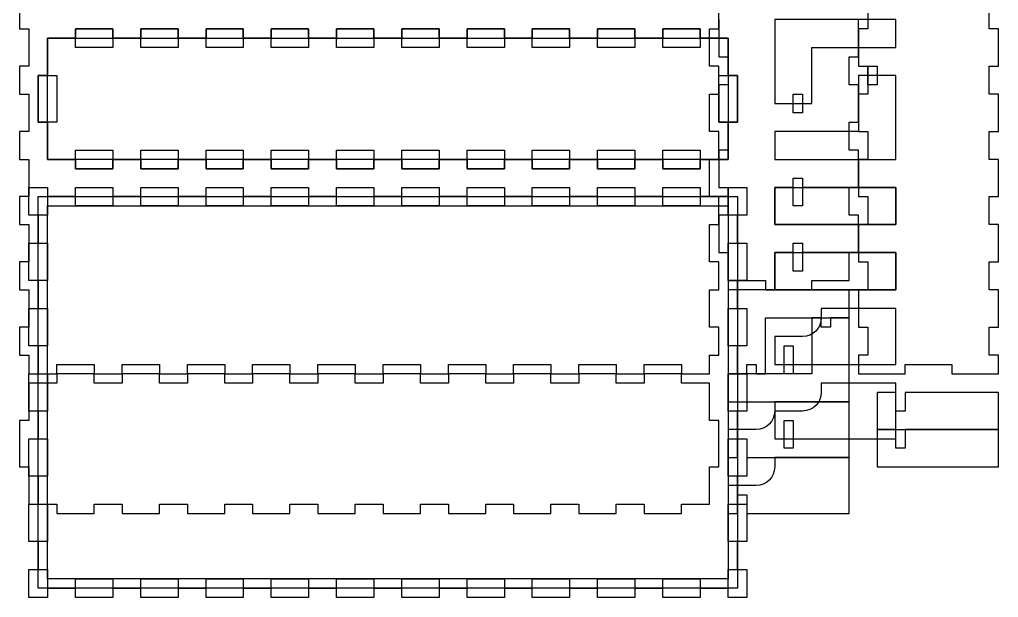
# Model space of a CAD drawing. Extents: x -48 to 315, y -24 to 348.
# Drawn here: x 0 to 315, y -24 to 162 of the extents above; entities that cross this region are included whole.
import ezdxf

# ---------------------------------------------------------------- set-up
doc = ezdxf.new("R2010")
doc.units = 0
for name, color, linetype in [('Applied', 7, 'CONTINUOUS'), ('Optimized', 7, 'CONTINUOUS'), ('Raw', 7, 'CONTINUOUS')]:
    doc.layers.add(name, color=color, linetype=linetype)

msp = doc.modelspace()

# ---------------------------------------------------------------- linework, layer by layer
at = {"layer": 'Applied', "color": 7}
for p, q in [((242.999931, 161.999949), (242.999931, 149.999992)), ((254.999888, 161.999949), (242.999931, 161.999949)), ((242.999931, 161.999949), (242.999931, 161.999949)), ((281.999515, 161.999949), (254.999888, 161.999949)), ((281.999515, 153.000257), (281.999515, 161.999949)), ((17.999918, 159.000234), (17.999918, 155.999969)), ((29.999875, 159.000234), (17.999918, 159.000234)), ((17.999918, 159.000234), (17.999918, 159.000234)), ((29.999875, 155.999969), (29.999875, 159.000234)), ((51.000073, 159.000234), (39.000116, 159.000234)), ((39.000116, 159.000234), (39.000116, 155.999969)), ((51.000073, 155.999969), (51.000073, 159.000234)), ((71.999723, 159.000234), (59.999767, 159.000234)), ((59.999767, 159.000234), (59.999767, 155.999969)), ((71.999723, 155.999969), (71.999723, 159.000234)), ((92.999921, 159.000234), (80.999965, 159.000234)), ((80.999965, 159.000234), (80.999965, 155.999969)), ((92.999921, 155.999969), (92.999921, 159.000234)), ((114.000122, 159.000234), (102.000165, 159.000234)), ((102.000165, 159.000234), (102.000165, 155.999969)), ((114.000122, 155.999969), (114.000122, 159.000234)), ((134.999769, 159.000234), (122.999813, 159.000234)), ((122.999813, 159.000234), (122.999813, 155.999969)), ((134.999769, 155.999969), (134.999769, 159.000234)), ((155.99997, 159.000234), (144.000014, 159.000234)), ((144.000014, 159.000234), (144.000014, 155.999969)), ((155.99997, 155.999969), (155.99997, 159.000234)), ((177.000171, 159.000234), (165.000212, 159.000234)), ((165.000212, 159.000234), (165.000212, 155.999969)), ((177.000171, 155.999969), (177.000171, 159.000234)), ((197.999818, 159.000234), (185.999862, 159.000234)), ((185.999862, 159.000234), (185.999862, 155.999969)), ((197.999818, 155.999969), (197.999818, 159.000234)), ((219.000019, 159.000234), (207.00006, 159.000234)), ((207.00006, 159.000234), (207.00006, 155.999969)), ((219.000019, 155.999969), (219.000019, 159.000234)), ((17.999918, 155.999969), (9.000226, 155.999969)), ((9.000226, 155.999969), (9.000226, 144.000013)), ((39.000116, 155.999969), (29.999875, 155.999969)), ((59.999767, 155.999969), (51.000073, 155.999969)), ((80.999965, 155.999969), (71.999723, 155.999969)), ((102.000165, 155.999969), (92.999921, 155.999969)), ((122.999813, 155.999969), (114.000122, 155.999969)), ((144.000014, 155.999969), (134.999769, 155.999969)), ((165.000212, 155.999969), (155.99997, 155.999969)), ((185.999862, 155.999969), (177.000171, 155.999969)), ((207.00006, 155.999969), (197.999818, 155.999969)), ((227.99971, 155.999969), (219.000019, 155.999969)), ((227.99971, 144.000013), (227.99971, 155.999969)), ((254.999888, 134.999771), (254.999888, 153.000257)), ((254.999888, 153.000257), (281.999515, 153.000257)), ((242.999931, 149.999992), (242.999931, 134.999771)), ((9.000226, 144.000013), (5.999961, 144.000013)), ((5.999961, 144.000013), (5.999961, 128.999792)), ((230.999975, 144.000013), (227.99971, 144.000013)), ((230.999975, 128.999792), (230.999975, 144.000013)), ((269.999558, 144.000013), (269.999558, 126.000077)), ((272.999823, 144.000013), (269.999558, 144.000013)), ((269.999558, 144.000013), (269.999558, 144.000013)), ((272.999823, 140.999748), (272.999823, 144.000013)), ((281.999515, 144.000013), (276.000086, 144.000013)), ((276.000086, 144.000013), (276.000086, 140.999748)), ((281.999515, 128.999792), (281.999515, 144.000013)), ((276.000086, 140.999748), (272.999823, 140.999748)), ((248.999908, 134.999771), (248.999908, 138.000036)), ((248.999908, 138.000036), (251.999623, 138.000036)), ((251.999623, 138.000036), (251.999623, 134.999771)), ((242.999931, 134.999771), (248.999908, 134.999771)), ((251.999623, 134.999771), (254.999888, 134.999771)), ((5.999961, 128.999792), (9.000226, 128.999792)), ((9.000226, 128.999792), (9.000226, 116.999835)), ((227.99971, 116.999835), (227.99971, 128.999792)), ((227.99971, 128.999792), (230.999975, 128.999792)), ((281.999515, 116.999835), (281.999515, 128.999792)), ((269.999558, 126.000077), (242.999931, 126.000077)), ((242.999931, 126.000077), (242.999931, 116.999835)), ((9.000226, 116.999835), (17.999918, 116.999835)), ((17.999918, 116.999835), (17.999918, 114.000121)), ((29.999875, 114.000121), (29.999875, 116.999835)), ((29.999875, 116.999835), (39.000116, 116.999835)), ((39.000116, 116.999835), (39.000116, 114.000121)), ((51.000073, 114.000121), (51.000073, 116.999835)), ((51.000073, 116.999835), (59.999767, 116.999835)), ((59.999767, 116.999835), (59.999767, 114.000121)), ((71.999723, 114.000121), (71.999723, 116.999835)), ((71.999723, 116.999835), (80.999965, 116.999835)), ((80.999965, 116.999835), (80.999965, 114.000121)), ((92.999921, 114.000121), (92.999921, 116.999835)), ((92.999921, 116.999835), (102.000165, 116.999835)), ((102.000165, 116.999835), (102.000165, 114.000121)), ((114.000122, 114.000121), (114.000122, 116.999835)), ((114.000122, 116.999835), (122.999813, 116.999835)), ((122.999813, 116.999835), (122.999813, 114.000121)), ((134.999769, 114.000121), (134.999769, 116.999835)), ((134.999769, 116.999835), (144.000014, 116.999835)), ((144.000014, 116.999835), (144.000014, 114.000121)), ((155.99997, 114.000121), (155.99997, 116.999835)), ((155.99997, 116.999835), (165.000212, 116.999835)), ((165.000212, 116.999835), (165.000212, 114.000121)), ((177.000171, 114.000121), (177.000171, 116.999835)), ((177.000171, 116.999835), (185.999862, 116.999835)), ((185.999862, 116.999835), (185.999862, 114.000121)), ((197.999818, 114.000121), (197.999818, 116.999835)), ((197.999818, 116.999835), (207.00006, 116.999835)), ((207.00006, 116.999835), (207.00006, 114.000121)), ((219.000019, 114.000121), (219.000019, 116.999835)), ((219.000019, 116.999835), (227.99971, 116.999835)), ((242.999931, 116.999835), (269.999558, 116.999835)), ((269.999558, 116.999835), (281.999515, 116.999835)), ((17.999918, 114.000121), (29.999875, 114.000121)), ((39.000116, 114.000121), (51.000073, 114.000121)), ((59.999767, 114.000121), (71.999723, 114.000121)), ((80.999965, 114.000121), (92.999921, 114.000121)), ((102.000165, 114.000121), (114.000122, 114.000121)), ((122.999813, 114.000121), (134.999769, 114.000121)), ((144.000014, 114.000121), (155.99997, 114.000121)), ((165.000212, 114.000121), (177.000171, 114.000121)), ((185.999862, 114.000121), (197.999818, 114.000121)), ((207.00006, 114.000121), (219.000019, 114.000121)), ((242.999931, 108.000144), (242.999931, 96.000188)), ((248.999908, 108.000144), (242.999931, 108.000144)), ((242.999931, 108.000144), (242.999931, 108.000144)), ((248.999908, 102.000165), (248.999908, 108.000144)), ((282.000065, 108.000144), (252.000173, 108.000144)), ((252.000173, 108.000144), (252.000173, 102.000165)), ((282.000065, 96.000188), (282.000065, 108.000144)), ((9.000226, 104.999879), (9.000226, 98.9999)), ((17.999918, 104.999879), (9.000226, 104.999879)), ((9.000226, 104.999879), (9.000226, 104.999879)), ((17.999918, 102.000165), (17.999918, 104.999879)), ((39.000116, 104.999879), (29.999875, 104.999879)), ((29.999875, 104.999879), (29.999875, 102.000165)), ((39.000116, 102.000165), (39.000116, 104.999879)), ((59.999767, 104.999879), (51.000073, 104.999879)), ((51.000073, 104.999879), (51.000073, 102.000165)), ((59.999767, 102.000165), (59.999767, 104.999879)), ((80.999965, 104.999879), (71.999723, 104.999879)), ((71.999723, 104.999879), (71.999723, 102.000165)), ((80.999965, 102.000165), (80.999965, 104.999879)), ((102.000165, 104.999879), (92.999921, 104.999879)), ((92.999921, 104.999879), (92.999921, 102.000165)), ((102.000165, 102.000165), (102.000165, 104.999879)), ((122.999813, 104.999879), (114.000122, 104.999879)), ((114.000122, 104.999879), (114.000122, 102.000165)), ((122.999813, 102.000165), (122.999813, 104.999879)), ((144.000014, 104.999879), (134.999769, 104.999879)), ((134.999769, 104.999879), (134.999769, 102.000165)), ((144.000014, 102.000165), (144.000014, 104.999879)), ((165.000212, 104.999879), (155.99997, 104.999879)), ((155.99997, 104.999879), (155.99997, 102.000165)), ((165.000212, 102.000165), (165.000212, 104.999879)), ((185.999862, 104.999879), (177.000171, 104.999879)), ((177.000171, 104.999879), (177.000171, 102.000165)), ((185.999862, 102.000165), (185.999862, 104.999879)), ((207.00006, 104.999879), (197.999818, 104.999879)), ((197.999818, 104.999879), (197.999818, 102.000165)), ((207.00006, 102.000165), (207.00006, 104.999879)), ((228.000261, 104.999879), (219.000019, 104.999879)), ((219.000019, 104.999879), (219.000019, 102.000165)), ((228.000261, 98.9999), (228.000261, 104.999879)), ((29.999875, 102.000165), (17.999918, 102.000165)), ((51.000073, 102.000165), (39.000116, 102.000165)), ((71.999723, 102.000165), (59.999767, 102.000165)), ((92.999921, 102.000165), (80.999965, 102.000165)), ((114.000122, 102.000165), (102.000165, 102.000165)), ((134.999769, 102.000165), (122.999813, 102.000165)), ((155.99997, 102.000165), (144.000014, 102.000165)), ((177.000171, 102.000165), (165.000212, 102.000165)), ((197.999818, 102.000165), (185.999862, 102.000165)), ((219.000019, 102.000165), (207.00006, 102.000165)), ((252.000173, 102.000165), (248.999908, 102.000165)), ((9.000226, 98.9999), (5.999961, 98.9999)), ((5.999961, 98.9999), (5.999961, 90.000208)), ((230.999975, 98.9999), (228.000261, 98.9999)), ((230.999975, 90.000208), (230.999975, 98.9999)), ((242.999931, 96.000188), (282.000065, 96.000188)), ((5.999961, 90.000208), (9.000226, 90.000208)), ((9.000226, 90.000208), (9.000226, 77.999702)), ((228.000261, 77.999702), (228.000261, 90.000208)), ((228.000261, 90.000208), (230.999975, 90.000208)), ((242.999931, 86.999943), (242.999931, 74.999987)), ((248.999908, 86.999943), (242.999931, 86.999943)), ((242.999931, 86.999943), (242.999931, 86.999943)), ((248.999908, 80.999964), (248.999908, 86.999943)), ((282.000065, 86.999943), (252.000173, 86.999943)), ((252.000173, 86.999943), (252.000173, 80.999964)), ((282.000065, 74.999987), (282.000065, 86.999943)), ((252.000173, 80.999964), (248.999908, 80.999964)), ((9.000226, 77.999702), (5.999961, 77.999702)), ((5.999961, 77.999702), (5.999961, 69.000008)), ((230.999975, 77.999702), (228.000261, 77.999702)), ((230.999975, 69.000008), (230.999975, 77.999702)), ((242.999931, 74.999987), (282.000065, 74.999987)), ((5.999961, 69.000008), (9.000226, 69.000008)), ((9.000226, 69.000008), (9.000226, 57.000051)), ((228.000261, 57.000051), (228.000261, 69.000008)), ((228.000261, 69.000008), (230.999975, 69.000008)), ((257.999602, 69.000008), (257.999602, 65.999743)), ((282.000065, 69.000008), (257.999602, 69.000008)), ((257.999602, 69.000008), (257.999602, 69.000008)), ((282.000065, 51.000075), (282.000065, 69.000008)), ((251.999623, 59.999766), (242.999931, 59.999766)), ((242.999931, 59.999766), (242.999931, 51.000075)), ((9.000226, 57.000051), (5.999961, 57.000051)), ((5.999961, 57.000051), (5.999961, 47.99981)), ((230.999975, 57.000051), (228.000261, 57.000051)), ((230.999975, 47.99981), (230.999975, 57.000051)), ((246.000196, 51.000075), (246.000196, 57.000051)), ((246.000196, 57.000051), (248.999908, 57.000051)), ((248.999908, 57.000051), (248.999908, 51.000075)), ((242.999931, 51.000075), (246.000196, 51.000075)), ((248.999908, 51.000075), (282.000065, 51.000075)), ((5.999961, 47.99981), (9.000226, 47.99981)), ((9.000226, 47.99981), (9.000226, 35.999853)), ((228.000261, 35.999853), (228.000261, 47.99981)), ((228.000261, 47.99981), (230.999975, 47.99981)), ((257.999602, 45.000095), (257.999602, 41.99983)), ((282.000065, 45.000095), (257.999602, 45.000095)), ((257.999602, 45.000095), (257.999602, 45.000095)), ((282.000065, 27.000159), (282.000065, 45.000095)), ((9.000226, 35.999853), (5.999961, 35.999853)), ((5.999961, 35.999853), (5.999961, 26.999609)), ((230.999975, 35.999853), (228.000261, 35.999853)), ((230.999975, 26.999609), (230.999975, 35.999853)), ((251.999623, 35.999853), (242.999931, 35.999853)), ((242.999931, 35.999853), (242.999931, 27.000159)), ((246.000196, 27.000159), (246.000196, 33.000139)), ((246.000196, 33.000139), (248.999908, 33.000139)), ((248.999908, 33.000139), (248.999908, 27.000159)), ((5.999961, 26.999609), (9.000226, 26.999609)), ((9.000226, 26.999609), (9.000226, 14.999639)), ((228.000261, 14.999639), (228.000261, 26.999609)), ((228.000261, 26.999609), (230.999975, 26.999609)), ((242.999931, 27.000159), (246.000196, 27.000159)), ((248.999908, 27.000159), (282.000065, 27.000159)), ((9.000226, 14.999639), (5.999961, 14.999639)), ((5.999961, 14.999639), (5.999961, 5.999967)), ((230.999975, 14.999639), (228.000261, 14.999639)), ((230.999975, 5.999967), (230.999975, 14.999639)), ((5.999961, 5.999967), (9.000226, 5.999967)), ((9.000226, 5.999967), (9.000226, -6.000009)), ((228.000261, -6.000009), (228.000261, 5.999967)), ((228.000261, 5.999967), (230.999975, 5.999967)), ((9.000226, -6.000009), (5.999961, -6.000009)), ((5.999961, -6.000009), (5.999961, -15.000245)), ((230.999975, -6.000009), (228.000261, -6.000009)), ((230.999975, -15.000245), (230.999975, -6.000009)), ((5.999961, -15.000245), (9.000226, -15.000245)), ((9.000226, -15.000245), (9.000226, -21.000205)), ((228.000261, -21.000205), (228.000261, -15.000245)), ((228.000261, -15.000245), (230.999975, -15.000245)), ((17.999918, -21.000205), (17.999918, -17.999957)), ((17.999918, -17.999957), (29.999875, -17.999957)), ((29.999875, -17.999957), (29.999875, -21.000205)), ((39.000116, -21.000205), (39.000116, -17.999957)), ((39.000116, -17.999957), (51.000073, -17.999957)), ((51.000073, -17.999957), (51.000073, -21.000205)), ((59.999767, -21.000205), (59.999767, -17.999957)), ((59.999767, -17.999957), (71.999723, -17.999957)), ((71.999723, -17.999957), (71.999723, -21.000205)), ((80.999965, -21.000205), (80.999965, -17.999957)), ((80.999965, -17.999957), (92.999921, -17.999957)), ((92.999921, -17.999957), (92.999921, -21.000205)), ((102.000165, -21.000205), (102.000165, -17.999957)), ((102.000165, -17.999957), (114.000122, -17.999957)), ((114.000122, -17.999957), (114.000122, -21.000205)), ((122.999813, -21.000205), (122.999813, -17.999957)), ((122.999813, -17.999957), (134.999769, -17.999957)), ((134.999769, -17.999957), (134.999769, -21.000205)), ((144.000014, -21.000205), (144.000014, -17.999957)), ((144.000014, -17.999957), (155.99997, -17.999957)), ((155.99997, -17.999957), (155.99997, -21.000205)), ((165.000212, -21.000205), (165.000212, -17.999957)), ((165.000212, -17.999957), (177.000171, -17.999957)), ((177.000171, -17.999957), (177.000171, -21.000205)), ((185.999862, -21.000205), (185.999862, -17.999957)), ((185.999862, -17.999957), (197.999818, -17.999957)), ((197.999818, -17.999957), (197.999818, -21.000205)), ((207.00006, -21.000205), (207.00006, -17.999957)), ((207.00006, -17.999957), (219.000019, -17.999957)), ((219.000019, -17.999957), (219.000019, -21.000205)), ((9.000226, -21.000205), (17.999918, -21.000205)), ((29.999875, -21.000205), (39.000116, -21.000205)), ((51.000073, -21.000205), (59.999767, -21.000205)), ((71.999723, -21.000205), (80.999965, -21.000205)), ((92.999921, -21.000205), (102.000165, -21.000205)), ((114.000122, -21.000205), (122.999813, -21.000205)), ((134.999769, -21.000205), (144.000014, -21.000205)), ((155.99997, -21.000205), (165.000212, -21.000205)), ((177.000171, -21.000205), (185.999862, -21.000205)), ((197.999818, -21.000205), (207.00006, -21.000205)), ((219.000019, -21.000205), (228.000261, -21.000205))]:
    msp.add_line(p, q, dxfattribs=at)
for points in [[(257.999602, 65.999743), (257.999602, 62.675741), (255.323608, 59.999766), (251.999623, 59.999766)], [(257.999602, 41.99983), (257.999602, 38.675817), (255.323608, 35.999853), (251.999623, 35.999853)]]:
    msp.add_open_spline(points, degree=3, dxfattribs=at)
at = {"layer": 'Optimized', "color": 7}
for p, q in [((-0.000172, 167.999739), (-0.000172, 159.000048)), ((224.999855, 159.000048), (224.999855, 167.999739)), ((273.000052, 168.000055), (273.000052, 158.999811)), ((312.000194, 158.999811), (312.000194, 168.000055)), ((225.000081, 162.000028), (225.000081, 150.00008)), ((269.999658, 150.00008), (269.999658, 162.000028)), ((-0.000172, 159.000048), (3.000093, 159.000048)), ((3.000093, 159.000048), (3.000093, 146.999541)), ((222.000115, 146.999541), (222.000115, 159.000048)), ((222.000115, 159.000048), (224.999855, 159.000048)), ((273.000052, 158.999811), (270.000335, 158.999811)), ((270.000335, 158.999811), (270.000335, 146.999857)), ((314.999934, 158.999811), (312.000194, 158.999811)), ((314.999934, 146.999857), (314.999934, 158.999811)), ((225.000081, 150.00008), (227.999801, 150.00008)), ((227.999801, 150.00008), (227.999801, 140.999844)), ((266.99994, 140.999844), (266.99994, 150.00008)), ((266.99994, 150.00008), (269.999658, 150.00008)), ((3.000093, 146.999541), (-0.000172, 146.999541)), ((-0.000172, 146.999541), (-0.000172, 137.999847)), ((224.999855, 146.999541), (222.000115, 146.999541)), ((224.999855, 137.999847), (224.999855, 146.999541)), ((270.000335, 146.999857), (273.000052, 146.999857)), ((273.000052, 146.999857), (273.000052, 138.000166)), ((312.000194, 138.000166), (312.000194, 146.999857)), ((312.000194, 146.999857), (314.999934, 146.999857)), ((227.999801, 140.999844), (225.000081, 140.999844)), ((225.000081, 140.999844), (225.000081, 128.999865)), ((269.999658, 140.999844), (266.99994, 140.999844)), ((269.999658, 128.999865), (269.999658, 140.999844)), ((-0.000172, 137.999847), (3.000093, 137.999847)), ((3.000093, 137.999847), (3.000093, 125.999888)), ((222.000115, 125.999888), (222.000115, 137.999847)), ((222.000115, 137.999847), (224.999855, 137.999847)), ((273.000052, 138.000166), (270.000335, 138.000166)), ((270.000335, 138.000166), (270.000335, 126.00021)), ((314.999934, 138.000166), (312.000194, 138.000166)), ((314.999934, 126.00021), (314.999934, 138.000166)), ((225.000081, 128.999865), (227.999801, 128.999865)), ((227.999801, 128.999865), (227.999801, 120.000193)), ((266.99994, 120.000193), (266.99994, 128.999865)), ((266.99994, 128.999865), (269.999658, 128.999865)), ((3.000093, 125.999888), (-0.000172, 125.999888)), ((-0.000172, 125.999888), (-0.000172, 116.999652)), ((224.999855, 125.999888), (222.000115, 125.999888)), ((224.999855, 116.999652), (224.999855, 125.999888)), ((270.000335, 126.00021), (273.000052, 126.00021)), ((273.000052, 126.00021), (273.000052, 116.999965)), ((312.000194, 116.999965), (312.000194, 126.00021)), ((312.000194, 126.00021), (314.999934, 126.00021)), ((227.999801, 120.000193), (225.000081, 120.000193)), ((225.000081, 120.000193), (225.000081, 108.000217)), ((269.999658, 120.000193), (266.99994, 120.000193)), ((269.999658, 108.000217), (269.999658, 120.000193)), ((-0.000172, 116.999652), (3.000093, 116.999652)), ((3.000093, 116.999652), (3.000093, 104.999704)), ((222.000115, 104.999704), (222.000115, 116.999652)), ((222.000115, 116.999652), (224.999855, 116.999652)), ((273.000052, 116.999965), (270.000335, 116.999965)), ((270.000335, 116.999965), (270.000335, 105.000009)), ((314.999934, 116.999965), (312.000194, 116.999965)), ((314.999934, 105.000009), (314.999934, 116.999965)), ((225.000081, 108.000217), (227.999801, 108.000217)), ((227.999801, 108.000217), (227.999801, 98.999981)), ((266.99994, 98.999981), (266.99994, 108.000217)), ((266.99994, 108.000217), (269.999658, 108.000217)), ((3.000093, 104.999704), (-0.000172, 104.999704)), ((-0.000172, 104.999704), (-0.000172, 95.99944)), ((224.999855, 104.999704), (222.000115, 104.999704)), ((224.999855, 95.99944), (224.999855, 104.999704)), ((270.000335, 105.000009), (273.000052, 105.000009)), ((273.000052, 105.000009), (273.000052, 95.999767)), ((312.000194, 95.999767), (312.000194, 105.000009)), ((312.000194, 105.000009), (314.999934, 105.000009)), ((227.999801, 98.999981), (225.000081, 98.999981)), ((225.000081, 98.999981), (225.000081, 87.000034)), ((269.999658, 98.999981), (266.99994, 98.999981)), ((269.999658, 87.000034), (269.999658, 98.999981)), ((-0.000172, 95.99944), (3.000093, 95.99944)), ((3.000093, 95.99944), (3.000093, 83.999464)), ((222.000115, 83.999464), (222.000115, 95.99944)), ((222.000115, 95.99944), (224.999855, 95.99944)), ((273.000052, 95.999767), (270.000335, 95.999767)), ((270.000335, 95.999767), (270.000335, 83.999811)), ((314.999934, 95.999767), (312.000194, 95.999767)), ((314.999934, 83.999811), (314.999934, 95.999767)), ((225.000081, 87.000034), (227.999801, 87.000034)), ((227.999801, 87.000034), (227.999801, 78.000334)), ((266.99994, 78.000334), (266.99994, 87.000034)), ((266.99994, 87.000034), (269.999658, 87.000034)), ((3.000093, 83.999464), (-0.000172, 83.999464)), ((-0.000172, 83.999464), (-0.000172, 74.999792)), ((224.999855, 83.999464), (222.000115, 83.999464)), ((224.999855, 74.999792), (224.999855, 83.999464)), ((270.000335, 83.999811), (273.000052, 83.999811)), ((273.000052, 83.999811), (273.000052, 75.000117)), ((312.000194, 75.000117), (312.000194, 83.999811)), ((312.000194, 83.999811), (314.999934, 83.999811)), ((227.999801, 78.000334), (239.999771, 78.000334)), ((239.999771, 78.000334), (239.999771, 75.000058)), ((255.000001, 75.000058), (255.000001, 78.000334)), ((255.000001, 78.000334), (266.99994, 78.000334)), ((-0.000172, 74.999792), (3.000093, 74.999792)), ((3.000093, 74.999792), (3.000093, 62.999822)), ((222.000115, 62.999822), (222.000115, 74.999792)), ((222.000115, 74.999792), (224.999855, 74.999792)), ((228.000255, 74.999959), (228.000255, 63.000003)), ((240.00022, 74.999959), (228.000255, 74.999959)), ((228.000255, 74.999959), (228.000255, 74.999959)), ((239.999771, 75.000058), (255.000001, 75.000058)), ((266.999906, 74.999959), (240.00022, 74.999959)), ((266.999906, 66.000268), (266.999906, 74.999959)), ((273.000052, 75.000117), (270.000335, 75.000117)), ((270.000335, 75.000117), (270.000335, 63.000161)), ((314.999934, 75.000117), (312.000194, 75.000117)), ((314.999934, 63.000161), (314.999934, 75.000117)), ((240.00022, 47.999782), (240.00022, 66.000268)), ((240.00022, 66.000268), (266.999906, 66.000268)), ((254.999668, 66.000022), (254.999668, 48.000086)), ((257.999916, 66.000022), (254.999668, 66.000022)), ((254.999668, 66.000022), (254.999668, 66.000022)), ((257.999916, 62.999757), (257.999916, 66.000022)), ((266.999616, 66.000022), (261.000192, 66.000022)), ((261.000192, 66.000022), (261.000192, 62.999757)), ((266.999616, 50.999801), (266.999616, 66.000022)), ((270.000335, 63.000161), (273.000052, 63.000161)), ((273.000052, 63.000161), (273.000052, 53.999919)), ((312.000194, 53.999919), (312.000194, 63.000161)), ((312.000194, 63.000161), (314.999934, 63.000161)), ((3.000093, 62.999822), (-0.000172, 62.999822)), ((-0.000172, 62.999822), (-0.000172, 53.999586)), ((224.999855, 62.999822), (222.000115, 62.999822)), ((224.999855, 53.999586), (224.999855, 62.999822)), ((228.000255, 63.000003), (228.000255, 47.999782)), ((261.000192, 62.999757), (257.999916, 62.999757)), ((-0.000172, 53.999586), (3.000093, 53.999586)), ((3.000093, 53.999586), (3.000093, 47.999626)), ((222.000115, 47.999626), (222.000115, 53.999586)), ((222.000115, 53.999586), (224.999855, 53.999586)), ((273.000052, 53.999919), (270.000335, 53.999919)), ((270.000335, 53.999919), (270.000335, 47.99994)), ((315.000499, 53.999919), (312.000194, 53.999919)), ((315.000499, 47.99994), (315.000499, 53.999919)), ((11.999784, 47.999626), (11.999784, 50.999874)), ((11.999784, 50.999874), (23.99974, 50.999874)), ((23.99974, 50.999874), (23.99974, 47.999626)), ((32.999982, 47.999626), (32.999982, 50.999874)), ((32.999982, 50.999874), (44.999938, 50.999874)), ((44.999938, 50.999874), (44.999938, 47.999626)), ((53.999632, 47.999626), (53.999632, 50.999874)), ((53.999632, 50.999874), (65.99958, 50.999874)), ((65.99958, 50.999874), (65.99958, 47.999626)), ((74.999844, 47.999626), (74.999844, 50.999874)), ((74.999844, 50.999874), (86.999792, 50.999874)), ((86.999792, 50.999874), (86.999792, 47.999626)), ((96.000028, 47.999626), (96.000028, 50.999874)), ((96.000028, 50.999874), (107.999976, 50.999874)), ((107.999976, 50.999874), (107.999976, 47.999626)), ((116.999676, 47.999626), (116.999676, 50.999874)), ((116.999676, 50.999874), (128.999623, 50.999874)), ((128.999623, 50.999874), (128.999623, 47.999626)), ((137.999888, 47.999626), (137.999888, 50.999874)), ((137.999888, 50.999874), (149.999835, 50.999874)), ((149.999835, 50.999874), (149.999835, 47.999626)), ((159.000071, 47.999626), (159.000071, 50.999874)), ((159.000071, 50.999874), (171.000047, 50.999874)), ((171.000047, 50.999874), (171.000047, 47.999626)), ((179.999719, 47.999626), (179.999719, 50.999874)), ((179.999719, 50.999874), (191.999695, 50.999874)), ((191.999695, 50.999874), (191.999695, 47.999626)), ((200.999931, 47.999626), (200.999931, 50.999874)), ((200.999931, 50.999874), (212.999879, 50.999874)), ((212.999879, 50.999874), (212.999879, 47.999626)), ((234.000254, 47.999782), (234.000254, 51.000046)), ((234.000254, 51.000046), (236.999972, 51.000046)), ((236.999972, 51.000046), (236.999972, 47.999782)), ((266.999616, 38.999845), (266.999616, 50.999801)), ((285.000587, 47.99994), (285.000587, 51.000204)), ((285.000587, 51.000204), (300.000247, 51.000204)), ((300.000247, 51.000204), (300.000247, 47.99994)), ((3.000093, 47.999626), (11.999784, 47.999626)), ((11.999924, 48.000247), (11.999924, 44.999982)), ((23.99988, 48.000247), (11.999924, 48.000247)), ((11.999924, 48.000247), (11.999924, 48.000247)), ((23.99974, 47.999626), (32.999982, 47.999626)), ((23.99988, 44.999982), (23.99988, 48.000247)), ((45.000077, 48.000247), (33.00012, 48.000247)), ((33.00012, 48.000247), (33.00012, 44.999982)), ((44.999938, 47.999626), (53.999632, 47.999626)), ((45.000077, 44.999982), (45.000077, 48.000247)), ((65.999735, 48.000247), (53.999771, 48.000247)), ((53.999771, 48.000247), (53.999771, 44.999982)), ((65.99958, 47.999626), (74.999844, 47.999626)), ((65.999735, 44.999982), (65.999735, 48.000247)), ((86.999956, 48.000247), (75, 48.000247)), ((75, 48.000247), (75, 44.999982)), ((86.999792, 47.999626), (96.000028, 47.999626)), ((86.999956, 44.999982), (86.999956, 48.000247)), ((108.00014, 48.000247), (96.000192, 48.000247)), ((96.000192, 48.000247), (96.000192, 44.999982)), ((107.999976, 47.999626), (116.999676, 47.999626)), ((108.00014, 44.999982), (108.00014, 48.000247)), ((128.999798, 48.000247), (116.999839, 48.000247)), ((116.999839, 48.000247), (116.999839, 44.999982)), ((128.999623, 47.999626), (137.999888, 47.999626)), ((128.999798, 44.999982), (128.999798, 48.000247)), ((150.000033, 48.000247), (138.000074, 48.000247)), ((138.000074, 48.000247), (138.000074, 44.999982)), ((149.999835, 47.999626), (159.000071, 47.999626)), ((150.000033, 44.999982), (150.000033, 48.000247)), ((171.000259, 48.000247), (159.000269, 48.000247)), ((159.000269, 48.000247), (159.000269, 44.999982)), ((171.000047, 47.999626), (179.999719, 47.999626)), ((171.000259, 44.999982), (171.000259, 48.000247)), ((191.999907, 48.000247), (179.999931, 48.000247)), ((179.999931, 48.000247), (179.999931, 44.999982)), ((191.999695, 47.999626), (200.999931, 47.999626)), ((191.999907, 44.999982), (191.999907, 48.000247)), ((213.00009, 48.000247), (201.000143, 48.000247)), ((201.000143, 48.000247), (201.000143, 44.999982)), ((212.999879, 47.999626), (222.000115, 47.999626)), ((213.00009, 44.999982), (213.00009, 48.000247)), ((254.999668, 48.000086), (228.000012, 48.000086)), ((228.000012, 48.000086), (228.000012, 38.999845)), ((228.000255, 47.999782), (234.000254, 47.999782)), ((236.999972, 47.999782), (240.00022, 47.999782)), ((270.000335, 47.99994), (285.000587, 47.99994)), ((300.000247, 47.99994), (315.000499, 47.99994)), ((11.999924, 44.999982), (3.000232, 44.999982)), ((3.000232, 44.999982), (3.000232, 33.000026)), ((33.00012, 44.999982), (23.99988, 44.999982)), ((53.999771, 44.999982), (45.000077, 44.999982)), ((75, 44.999982), (65.999735, 44.999982)), ((96.000192, 44.999982), (86.999956, 44.999982)), ((116.999839, 44.999982), (108.00014, 44.999982)), ((138.000074, 44.999982), (128.999798, 44.999982)), ((159.000269, 44.999982), (150.000033, 44.999982)), ((179.999931, 44.999982), (171.000259, 44.999982)), ((201.000143, 44.999982), (191.999907, 44.999982)), ((221.999796, 44.999982), (213.00009, 44.999982)), ((221.999796, 33.000026), (221.999796, 44.999982)), ((276.000052, 42.000155), (276.000052, 30.000199)), ((282.000051, 42.000155), (276.000052, 42.000155)), ((276.000052, 42.000155), (276.000052, 42.000155)), ((282.000051, 36.000175), (282.000051, 42.000155)), ((315.000188, 42.000155), (285.000305, 42.000155)), ((285.000305, 42.000155), (285.000305, 36.000175)), ((315.000188, 30.000199), (315.000188, 42.000155)), ((228.000012, 38.999845), (254.999668, 38.999845)), ((242.99974, 39.000003), (242.99974, 35.999749)), ((267.00022, 39.000003), (242.99974, 39.000003)), ((242.99974, 39.000003), (242.99974, 39.000003)), ((254.999668, 38.999845), (266.999616, 38.999845)), ((267.00022, 21.000061), (267.00022, 39.000003)), ((285.000305, 36.000175), (282.000051, 36.000175)), ((3.000232, 33.000026), (-0.000033, 33.000026)), ((-0.000033, 33.000026), (-0.000033, 17.999808)), ((225.000072, 33.000026), (221.999796, 33.000026)), ((225.000072, 17.999808), (225.000072, 33.000026)), ((236.999769, 29.999778), (228.000052, 29.999778)), ((228.000052, 29.999778), (228.000052, 21.000061)), ((276.000052, 30.000199), (315.000188, 30.000199)), ((276.000052, 29.999953), (276.000052, 18.000005)), ((282.000051, 29.999953), (276.000052, 29.999953)), ((276.000052, 29.999953), (276.000052, 29.999953)), ((282.000051, 23.999973), (282.000051, 29.999953)), ((315.000188, 29.999953), (285.000305, 29.999953)), ((285.000305, 29.999953), (285.000305, 23.999973)), ((315.000188, 18.000005), (315.000188, 29.999953)), ((231.000334, 21.000061), (231.000334, 27.000061)), ((231.000334, 27.000061), (234.000051, 27.000061)), ((234.000051, 27.000061), (234.000051, 21.000061)), ((285.000305, 23.999973), (282.000051, 23.999973)), ((228.000052, 21.000061), (231.000334, 21.000061)), ((234.000051, 21.000061), (267.00022, 21.000061)), ((242.99974, 21.000118), (242.99974, 17.999836)), ((267.00022, 21.000118), (242.99974, 21.000118)), ((242.99974, 21.000118), (242.99974, 21.000118)), ((267.00022, 3.000171), (267.00022, 21.000118)), ((-0.000033, 17.999808), (3.000232, 17.999808)), ((3.000232, 17.999808), (3.000232, 5.999826)), ((221.999796, 5.999826), (221.999796, 17.999808)), ((221.999796, 17.999808), (225.000072, 17.999808)), ((276.000052, 18.000005), (315.000188, 18.000005)), ((236.999769, 11.99987), (228.000052, 11.99987)), ((228.000052, 11.99987), (228.000052, 3.000171)), ((231.000334, 3.000171), (231.000334, 9.00013)), ((231.000334, 9.00013), (234.000051, 9.00013)), ((234.000051, 9.00013), (234.000051, 3.000171)), ((3.000232, 5.999826), (11.999924, 5.999826)), ((11.999924, 5.999826), (11.999924, 3.000114)), ((23.99988, 3.000114), (23.99988, 5.999826)), ((23.99988, 5.999826), (33.00012, 5.999826)), ((33.00012, 5.999826), (33.00012, 3.000114)), ((45.000077, 3.000114), (45.000077, 5.999826)), ((45.000077, 5.999826), (53.999771, 5.999826)), ((53.999771, 5.999826), (53.999771, 3.000114)), ((65.999735, 3.000114), (65.999735, 5.999826)), ((65.999735, 5.999826), (75, 5.999826)), ((75, 5.999826), (75, 3.000114)), ((86.999956, 3.000114), (86.999956, 5.999826)), ((86.999956, 5.999826), (96.000192, 5.999826)), ((96.000192, 5.999826), (96.000192, 3.000114)), ((108.00014, 3.000114), (108.00014, 5.999826)), ((108.00014, 5.999826), (116.999839, 5.999826)), ((116.999839, 5.999826), (116.999839, 3.000114)), ((128.999798, 3.000114), (128.999798, 5.999826)), ((128.999798, 5.999826), (138.000074, 5.999826)), ((138.000074, 5.999826), (138.000074, 3.000114)), ((150.000033, 3.000114), (150.000033, 5.999826)), ((150.000033, 5.999826), (159.000269, 5.999826)), ((159.000269, 5.999826), (159.000269, 3.000114)), ((171.000259, 3.000114), (171.000259, 5.999826)), ((171.000259, 5.999826), (179.999931, 5.999826)), ((179.999931, 5.999826), (179.999931, 3.000114)), ((191.999907, 3.000114), (191.999907, 5.999826)), ((191.999907, 5.999826), (201.000143, 5.999826)), ((201.000143, 5.999826), (201.000143, 3.000114)), ((213.00009, 3.000114), (213.00009, 5.999826)), ((213.00009, 5.999826), (221.999796, 5.999826)), ((11.999924, 3.000114), (23.99988, 3.000114)), ((33.00012, 3.000114), (45.000077, 3.000114)), ((53.999771, 3.000114), (65.999735, 3.000114)), ((75, 3.000114), (86.999956, 3.000114)), ((96.000192, 3.000114), (108.00014, 3.000114)), ((116.999839, 3.000114), (128.999798, 3.000114)), ((138.000074, 3.000114), (150.000033, 3.000114)), ((159.000269, 3.000114), (171.000259, 3.000114)), ((179.999931, 3.000114), (191.999907, 3.000114)), ((201.000143, 3.000114), (213.00009, 3.000114)), ((228.000052, 3.000171), (231.000334, 3.000171)), ((234.000051, 3.000171), (267.00022, 3.000171))]:
    msp.add_line(p, q, dxfattribs=at)
for points in [[(242.99974, 35.999749), (242.99974, 32.675753), (240.323765, 29.999778), (236.999769, 29.999778)], [(242.99974, 17.999836), (242.99974, 14.675817), (240.323765, 11.99987), (236.999769, 11.99987)]]:
    msp.add_open_spline(points, degree=3, dxfattribs=at)
at = {"layer": 'Raw', "color": 7}
for p, q in [((254.999942, 161.999988), (242.999985, 161.999988)), ((242.999985, 161.999988), (242.999985, 150.000012)), ((281.999569, 161.999988), (254.999942, 161.999988)), ((281.999569, 153.000011), (281.999569, 161.999988)), ((254.999942, 134.999796), (254.999942, 153.000011)), ((254.999942, 153.000011), (281.999569, 153.000011)), ((242.999985, 150.000012), (242.999985, 134.999796)), ((281.999557, 144.000185), (269.999601, 144.000185)), ((269.999601, 144.000185), (269.999601, 125.99997)), ((281.999557, 128.999969), (281.999557, 144.000185)), ((242.999985, 134.999796), (254.999942, 134.999796)), ((281.999557, 116.999993), (281.999557, 128.999969)), ((269.999601, 125.99997), (242.999974, 125.99997)), ((242.999974, 125.99997), (242.999974, 116.999993)), ((242.999974, 116.999993), (269.999601, 116.999993)), ((269.999601, 116.999993), (281.999557, 116.999993)), ((242.999982, 107.999994), (281.999989, 107.999994)), ((242.999982, 95.999998), (242.999982, 107.999994)), ((281.999989, 107.999994), (281.999989, 95.999998)), ((5.999983, 105.000006), (230.999995, 105.000006)), ((5.999983, -21.000005), (5.999983, 105.000006)), ((230.999995, 105.000006), (230.999995, -21.000005)), ((281.999989, 95.999998), (242.999982, 95.999998)), ((242.999966, 87.00007), (281.999967, 87.00007)), ((242.999966, 75.000066), (242.999966, 87.00007)), ((281.999967, 87.00007), (281.999967, 75.000066)), ((281.999967, 75.000066), (242.999966, 75.000066)), ((257.999597, 69.000058), (257.999597, 65.999793)), ((281.999978, 69.000058), (257.999597, 69.000058)), ((281.999978, 51.000122), (281.999978, 69.000058)), ((251.999617, 59.999814), (242.999906, 59.999814)), ((242.999906, 59.999814), (242.999906, 51.000122)), ((242.999906, 51.000122), (281.999978, 51.000122)), ((257.999597, 45.000061), (257.999597, 41.999796)), ((281.999978, 45.000061), (257.999597, 45.000061)), ((281.999978, 27.000125), (281.999978, 45.000061)), ((251.999617, 35.999817), (242.999906, 35.999817)), ((242.999906, 35.999817), (242.999906, 27.000125)), ((242.999906, 27.000125), (281.999978, 27.000125)), ((230.999995, -21.000005), (5.999983, -21.000005))]:
    msp.add_line(p, q, dxfattribs=at)
at = {"layer": 'Raw', "color": 3}
for p, q in [((17.999983, 159.000025), (29.999983, 159.000025)), ((17.999983, 153.000024), (17.999983, 159.000025)), ((29.999983, 159.000025), (29.999983, 153.000024)), ((38.999984, 159.000025), (50.999984, 159.000025)), ((38.999984, 153.000024), (38.999984, 159.000025)), ((50.999984, 159.000025), (50.999984, 153.000024)), ((59.999999, 159.000025), (71.999998, 159.000025)), ((59.999999, 153.000024), (59.999999, 159.000025)), ((71.999998, 159.000025), (71.999998, 153.000024)), ((80.999999, 159.000025), (92.999999, 159.000025)), ((80.999999, 153.000024), (80.999999, 159.000025)), ((92.999999, 159.000025), (92.999999, 153.000024)), ((101.999977, 159.000025), (113.999976, 159.000025)), ((101.999977, 153.000024), (101.999977, 159.000025)), ((113.999976, 159.000025), (113.999976, 153.000024)), ((122.999985, 159.000025), (134.999985, 159.000025)), ((122.999985, 153.000024), (122.999985, 159.000025)), ((134.999985, 159.000025), (134.999985, 153.000024)), ((143.999989, 159.000025), (155.999988, 159.000025)), ((143.999989, 153.000024), (143.999989, 159.000025)), ((155.999988, 159.000025), (155.999988, 153.000024)), ((164.999989, 159.000025), (176.999989, 159.000025)), ((164.999989, 153.000024), (164.999989, 159.000025)), ((176.999989, 159.000025), (176.999989, 153.000024)), ((185.999964, 159.000025), (197.999964, 159.000025)), ((185.999964, 153.000024), (185.999964, 159.000025)), ((197.999964, 159.000025), (197.999964, 153.000024)), ((206.999992, 159.000025), (218.999992, 159.000025)), ((206.999992, 153.000024), (206.999992, 159.000025)), ((218.999992, 159.000025), (218.999992, 153.000024)), ((29.999983, 153.000024), (17.999983, 153.000024)), ((50.999984, 153.000024), (38.999984, 153.000024)), ((71.999998, 153.000024), (59.999999, 153.000024)), ((92.999999, 153.000024), (80.999999, 153.000024)), ((113.999976, 153.000024), (101.999977, 153.000024)), ((134.999985, 153.000024), (122.999985, 153.000024)), ((155.999988, 153.000024), (143.999989, 153.000024)), ((176.999989, 153.000024), (164.999989, 153.000024)), ((197.999964, 153.000024), (185.999964, 153.000024)), ((218.999992, 153.000024), (206.999992, 153.000024)), ((5.999983, 144.000001), (11.999982, 144.000001)), ((5.999983, 129.000001), (5.999983, 144.000001)), ((11.999982, 144.000001), (11.999982, 129.000001)), ((225.000151, 144.000001), (231.000151, 144.000001)), ((225.000151, 129.000001), (225.000151, 144.000001)), ((231.000151, 144.000001), (231.000151, 129.000001)), ((11.999982, 129.000001), (5.999983, 129.000001)), ((231.000151, 129.000001), (225.000151, 129.000001)), ((17.999983, 119.999984), (29.999983, 119.999984)), ((17.999983, 113.999984), (17.999983, 119.999984)), ((29.999983, 119.999984), (29.999983, 113.999984)), ((38.999984, 119.999984), (50.999984, 119.999984)), ((38.999984, 113.999984), (38.999984, 119.999984)), ((50.999984, 119.999984), (50.999984, 113.999984)), ((59.999999, 119.999984), (71.999998, 119.999984)), ((59.999999, 113.999984), (59.999999, 119.999984)), ((71.999998, 119.999984), (71.999998, 113.999984)), ((80.999999, 119.999984), (92.999999, 119.999984)), ((80.999999, 113.999984), (80.999999, 119.999984)), ((92.999999, 119.999984), (92.999999, 113.999984)), ((101.999977, 119.999984), (113.999976, 119.999984)), ((101.999977, 113.999984), (101.999977, 119.999984)), ((113.999976, 119.999984), (113.999976, 113.999984)), ((122.999985, 119.999984), (134.999985, 119.999984)), ((122.999985, 113.999984), (122.999985, 119.999984)), ((134.999985, 119.999984), (134.999985, 113.999984)), ((143.999989, 119.999984), (155.999988, 119.999984)), ((143.999989, 113.999984), (143.999989, 119.999984)), ((155.999988, 119.999984), (155.999988, 113.999984)), ((164.999989, 119.999984), (176.999989, 119.999984)), ((164.999989, 113.999984), (164.999989, 119.999984)), ((176.999989, 119.999984), (176.999989, 113.999984)), ((185.999964, 119.999984), (197.999964, 119.999984)), ((185.999964, 113.999984), (185.999964, 119.999984)), ((197.999964, 119.999984), (197.999964, 113.999984)), ((206.999992, 119.999984), (218.999992, 119.999984)), ((206.999992, 113.999984), (206.999992, 119.999984)), ((218.999992, 119.999984), (218.999992, 113.999984)), ((29.999983, 113.999984), (17.999983, 113.999984)), ((50.999984, 113.999984), (38.999984, 113.999984)), ((71.999998, 113.999984), (59.999999, 113.999984)), ((92.999999, 113.999984), (80.999999, 113.999984)), ((113.999976, 113.999984), (101.999977, 113.999984)), ((134.999985, 113.999984), (122.999985, 113.999984)), ((155.999988, 113.999984), (143.999989, 113.999984)), ((176.999989, 113.999984), (164.999989, 113.999984)), ((197.999964, 113.999984), (185.999964, 113.999984)), ((218.999992, 113.999984), (206.999992, 113.999984))]:
    msp.add_line(p, q, dxfattribs=at)
at = {"layer": 'Raw', "color": 5}
for p, q in [((8.999983, 156.00002), (227.999982, 156.00002)), ((8.999983, 117.000019), (8.999983, 156.00002)), ((227.999982, 156.00002), (227.999982, 117.000019)), ((227.999982, 117.000019), (8.999983, 117.000019)), ((8.999983, 101.999998), (227.999982, 101.999998)), ((8.999983, -18.000008), (8.999983, 101.999998)), ((227.999982, 101.999998), (227.999982, -18.000008)), ((227.999982, -18.000008), (8.999983, -18.000008))]:
    msp.add_line(p, q, dxfattribs=at)
at = {"layer": 'Raw', "color": 1}
for p, q in [((272.999825, 140.999979), (272.999825, 146.999987)), ((272.999825, 146.999987), (275.999812, 146.999987)), ((275.999812, 146.999987), (275.999812, 140.999979)), ((275.999812, 140.999979), (272.999825, 140.999979)), ((248.999736, 137.999991), (251.999723, 137.999991)), ((248.999736, 131.999983), (248.999736, 137.999991)), ((251.999723, 137.999991), (251.999723, 131.999983)), ((251.999723, 131.999983), (248.999736, 131.999983)), ((248.999979, 111.000002), (251.999979, 111.000002)), ((248.999979, 101.999994), (248.999979, 111.000002)), ((251.999979, 111.000002), (251.999979, 101.999994)), ((2.999983, 108.000011), (8.999983, 108.000011)), ((2.999983, 99.00001), (2.999983, 108.000011)), ((8.999983, 108.000011), (8.999983, 99.00001)), ((17.999983, 108.000011), (29.999983, 108.000011)), ((17.999983, 102.000011), (17.999983, 108.000011)), ((29.999983, 108.000011), (29.999983, 102.000011)), ((38.999984, 108.000011), (50.999984, 108.000011)), ((38.999984, 102.000011), (38.999984, 108.000011)), ((50.999984, 108.000011), (50.999984, 102.000011)), ((59.999999, 108.000011), (71.999998, 108.000011)), ((59.999999, 102.000011), (59.999999, 108.000011)), ((71.999998, 108.000011), (71.999998, 102.000011)), ((80.999999, 108.000011), (92.999999, 108.000011)), ((80.999999, 102.000011), (80.999999, 108.000011)), ((92.999999, 108.000011), (92.999999, 102.000011)), ((101.999977, 108.000011), (113.999976, 108.000011)), ((101.999977, 102.000011), (101.999977, 108.000011)), ((113.999976, 108.000011), (113.999976, 102.000011)), ((122.999985, 108.000011), (134.999985, 108.000011)), ((122.999985, 102.000011), (122.999985, 108.000011)), ((134.999985, 108.000011), (134.999985, 102.000011)), ((143.999989, 108.000011), (155.999988, 108.000011)), ((143.999989, 102.000011), (143.999989, 108.000011)), ((155.999988, 108.000011), (155.999988, 102.000011)), ((164.999989, 108.000011), (176.999989, 108.000011)), ((164.999989, 102.000011), (164.999989, 108.000011)), ((176.999989, 108.000011), (176.999989, 102.000011)), ((185.999964, 108.000011), (197.999964, 108.000011)), ((185.999964, 102.000011), (185.999964, 108.000011)), ((197.999964, 108.000011), (197.999964, 102.000011)), ((206.999992, 108.000011), (218.999992, 108.000011)), ((206.999992, 102.000011), (206.999992, 108.000011)), ((218.999992, 108.000011), (218.999992, 102.000011)), ((228.000055, 108.000011), (234.000055, 108.000011)), ((228.000055, 99.00001), (228.000055, 108.000011)), ((234.000055, 108.000011), (234.000055, 99.00001)), ((29.999983, 102.000011), (17.999983, 102.000011)), ((50.999984, 102.000011), (38.999984, 102.000011)), ((71.999998, 102.000011), (59.999999, 102.000011)), ((92.999999, 102.000011), (80.999999, 102.000011)), ((113.999976, 102.000011), (101.999977, 102.000011)), ((134.999985, 102.000011), (122.999985, 102.000011)), ((155.999988, 102.000011), (143.999989, 102.000011)), ((176.999989, 102.000011), (164.999989, 102.000011)), ((197.999964, 102.000011), (185.999964, 102.000011)), ((218.999992, 102.000011), (206.999992, 102.000011)), ((251.999979, 101.999994), (248.999979, 101.999994)), ((8.999983, 99.00001), (2.999983, 99.00001)), ((234.000055, 99.00001), (228.000055, 99.00001)), ((2.999983, 89.999957), (8.999983, 89.999957)), ((2.999983, 77.999956), (2.999983, 89.999957)), ((8.999983, 89.999957), (8.999983, 77.999956)), ((228.000001, 89.999957), (234.000001, 89.999957)), ((228.000001, 77.999956), (228.000001, 89.999957)), ((234.000001, 89.999957), (234.000001, 77.999956)), ((248.999962, 90.000025), (251.999962, 90.000025)), ((248.999962, 81.000036), (248.999962, 90.000025)), ((251.999962, 90.000025), (251.999962, 81.000036)), ((251.999962, 81.000036), (248.999962, 81.000036)), ((8.999983, 77.999956), (2.999983, 77.999956)), ((234.000001, 77.999956), (228.000001, 77.999956)), ((2.999983, 68.999928), (8.999983, 68.999928)), ((2.999983, 56.999927), (2.999983, 68.999928)), ((8.999983, 68.999928), (8.999983, 56.999927)), ((228.000001, 68.999928), (234.000001, 68.999928)), ((228.000001, 56.999927), (228.000001, 68.999928)), ((234.000001, 68.999928), (234.000001, 56.999927)), ((8.999983, 56.999927), (2.999983, 56.999927)), ((234.000001, 56.999927), (228.000001, 56.999927)), ((245.999971, 57.000043), (248.999971, 57.000043)), ((245.999971, 48.00005), (245.999971, 57.000043)), ((248.999971, 57.000043), (248.999971, 48.00005)), ((2.999983, 47.999886), (8.999983, 47.999886)), ((2.999983, 35.999885), (2.999983, 47.999886)), ((8.999983, 47.999886), (8.999983, 35.999885)), ((228.000001, 47.999886), (234.000001, 47.999886)), ((228.000001, 35.999885), (228.000001, 47.999886)), ((234.000001, 47.999886), (234.000001, 35.999885)), ((248.999971, 48.00005), (245.999971, 48.00005)), ((8.999983, 35.999885), (2.999983, 35.999885)), ((234.000001, 35.999885), (228.000001, 35.999885)), ((245.999971, 32.999989), (248.999971, 32.999989)), ((245.999971, 23.999996), (245.999971, 32.999989)), ((248.999971, 32.999989), (248.999971, 23.999996)), ((2.999983, 26.99984), (8.999983, 26.99984)), ((2.999983, 14.999839), (2.999983, 26.99984)), ((8.999983, 26.99984), (8.999983, 14.999839)), ((228.000001, 26.99984), (234.000001, 26.99984)), ((228.000001, 14.999839), (228.000001, 26.99984)), ((234.000001, 26.99984), (234.000001, 14.999839)), ((248.999971, 23.999996), (245.999971, 23.999996)), ((8.999983, 14.999839), (2.999983, 14.999839)), ((234.000001, 14.999839), (228.000001, 14.999839)), ((2.999983, 5.99982), (8.999983, 5.99982)), ((2.999983, -6.000181), (2.999983, 5.99982)), ((8.999983, 5.99982), (8.999983, -6.000181)), ((228.000001, 5.99982), (234.000001, 5.99982)), ((228.000001, -6.000181), (228.000001, 5.99982)), ((234.000001, 5.99982), (234.000001, -6.000181)), ((8.999983, -6.000181), (2.999983, -6.000181)), ((234.000001, -6.000181), (228.000001, -6.000181)), ((2.999983, -15.000279), (8.999983, -15.000279)), ((2.999983, -24.00028), (2.999983, -15.000279)), ((8.999983, -15.000279), (8.999983, -24.00028)), ((228.000055, -15.000279), (234.000055, -15.000279)), ((228.000055, -24.00028), (228.000055, -15.000279)), ((234.000055, -15.000279), (234.000055, -24.00028)), ((17.999983, -18.000217), (29.999983, -18.000217)), ((17.999983, -24.000217), (17.999983, -18.000217)), ((29.999983, -18.000217), (29.999983, -24.000217)), ((38.999984, -18.000217), (50.999984, -18.000217)), ((38.999984, -24.000217), (38.999984, -18.000217)), ((50.999984, -18.000217), (50.999984, -24.000217)), ((59.999999, -18.000217), (71.999998, -18.000217)), ((59.999999, -24.000217), (59.999999, -18.000217)), ((71.999998, -18.000217), (71.999998, -24.000217)), ((80.999999, -18.000217), (92.999999, -18.000217)), ((80.999999, -24.000217), (80.999999, -18.000217)), ((92.999999, -18.000217), (92.999999, -24.000217)), ((101.999977, -18.000217), (113.999976, -18.000217)), ((101.999977, -24.000217), (101.999977, -18.000217)), ((113.999976, -18.000217), (113.999976, -24.000217)), ((122.999985, -18.000217), (134.999985, -18.000217)), ((122.999985, -24.000217), (122.999985, -18.000217)), ((134.999985, -18.000217), (134.999985, -24.000217)), ((143.999989, -18.000217), (155.999988, -18.000217)), ((143.999989, -24.000217), (143.999989, -18.000217)), ((155.999988, -18.000217), (155.999988, -24.000217)), ((164.999989, -18.000217), (176.999989, -18.000217)), ((164.999989, -24.000217), (164.999989, -18.000217)), ((176.999989, -18.000217), (176.999989, -24.000217)), ((185.999964, -18.000217), (197.999964, -18.000217)), ((185.999964, -24.000217), (185.999964, -18.000217)), ((197.999964, -18.000217), (197.999964, -24.000217)), ((206.999992, -18.000217), (218.999992, -18.000217)), ((206.999992, -24.000217), (206.999992, -18.000217)), ((218.999992, -18.000217), (218.999992, -24.000217)), ((8.999983, -24.00028), (2.999983, -24.00028)), ((29.999983, -24.000217), (17.999983, -24.000217)), ((50.999984, -24.000217), (38.999984, -24.000217)), ((71.999998, -24.000217), (59.999999, -24.000217)), ((92.999999, -24.000217), (80.999999, -24.000217)), ((113.999976, -24.000217), (101.999977, -24.000217)), ((134.999985, -24.000217), (122.999985, -24.000217)), ((155.999988, -24.000217), (143.999989, -24.000217)), ((176.999989, -24.000217), (164.999989, -24.000217)), ((197.999964, -24.000217), (185.999964, -24.000217)), ((218.999992, -24.000217), (206.999992, -24.000217)), ((234.000055, -24.00028), (228.000055, -24.00028))]:
    msp.add_line(p, q, dxfattribs=at)
at = {"layer": 'Raw', "color": 7}
for points in [[(257.999597, 65.999793), (257.999597, 62.675794), (255.323617, 59.999814), (251.999617, 59.999814)], [(257.999597, 41.999796), (257.999597, 38.675797), (255.323617, 35.999817), (251.999617, 35.999817)]]:
    msp.add_open_spline(points, degree=3, dxfattribs=at)

doc.saveas('drawing.dxf')
